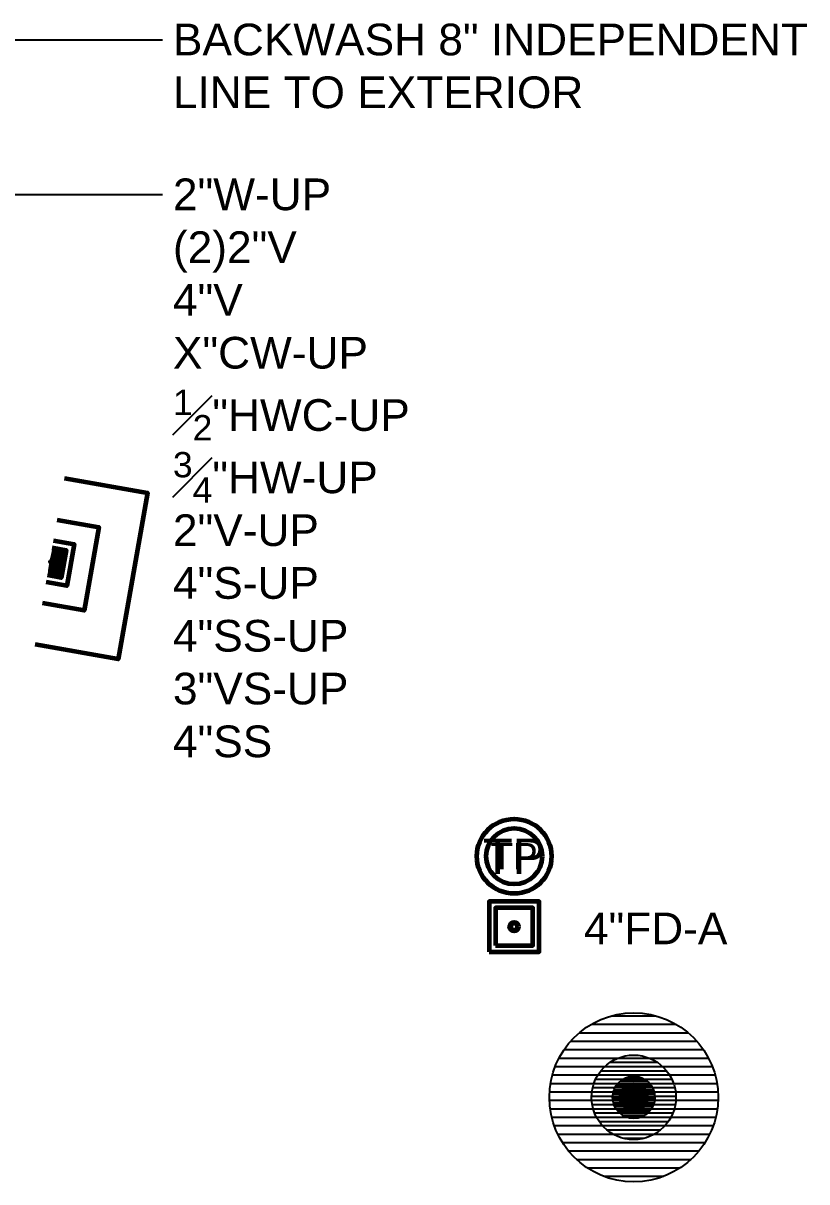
# Model space of a CAD drawing. Extents: x -3637 to 1666, y -2593 to 1817.
# Drawn here: x -2535.6 to -2312.8, y -1832.8 to -1503.5 of the extents above; entities that cross this region are included whole.
import ezdxf
from ezdxf.enums import TextEntityAlignment as Align

# ---------------------------------------------------------------- set-up
doc = ezdxf.new("R2010")
doc.units = 0
doc.header["$LTSCALE"] = 36
doc.header["$MEASUREMENT"] = 0
for name, color, linetype in [('G-ANNO-TEXT', 70, 'Continuous'), ('P-NDCW-N', 4, 'Continuous'), ('P-NDCW-N @ 1 (1)', 4, 'Continuous'), ('P-NDCW-N @ 1 (2)', 4, 'Continuous'), ('P-NDCW-N @ 12', 4, 'Continuous'), ('P-NDCW-N @ 128', 4, 'Continuous'), ('P-NDCW-N @ 16', 4, 'Continuous'), ('P-NDCW-N @ 192', 4, 'Continuous'), ('P-NDCW-N @ 2', 4, 'Continuous'), ('P-NDCW-N @ 24', 4, 'Continuous'), ('P-NDCW-N @ 384', 4, 'Continuous'), ('P-NDCW-N @ 4', 4, 'Continuous'), ('P-NDCW-N @ 48', 4, 'Continuous'), ('P-NDCW-N @ 64', 4, 'Continuous'), ('P-NDCW-N @ 768', 4, 'Continuous'), ('P-NDCW-N @ 8', 4, 'Continuous'), ('P-NDCW-N @ 96', 4, 'Continuous')]:
    doc.layers.add(name, color=color, linetype=linetype)
for name, color, linetype, lineweight in [('P-CW-N', 4, 'Continuous', 60), ('P-CW-N @ 1 (1)', 4, 'Continuous', 60), ('P-CW-N @ 1 (2)', 4, 'Continuous', 60), ('P-CW-N @ 12', 4, 'Continuous', 60), ('P-CW-N @ 128', 4, 'Continuous', 60), ('P-CW-N @ 16', 4, 'Continuous', 60), ('P-CW-N @ 192', 4, 'Continuous', 60), ('P-CW-N @ 2', 4, 'Continuous', 60), ('P-CW-N @ 24', 4, 'Continuous', 60), ('P-CW-N @ 384', 4, 'Continuous', 60), ('P-CW-N @ 4', 4, 'Continuous', 60), ('P-CW-N @ 48', 4, 'Continuous', 60), ('P-CW-N @ 64', 4, 'Continuous', 60), ('P-CW-N @ 768', 4, 'Continuous', 60), ('P-CW-N @ 8', 4, 'Continuous', 60), ('P-CW-N @ 96', 4, 'Continuous', 60), ('P-SAN-N', 6, 'Continuous', 60), ('P-SAN-N @ 128', 6, 'Continuous', 60), ('P-SAN-N @ 96', 6, 'Continuous', 60)]:
    doc.layers.add(name, color=color, linetype=linetype, lineweight=lineweight)
doc.styles.add('Arial', font='arial.ttf')

# ---------------------------------------------------------------- blocks, each defined once
blk = doc.blocks.new('*U17')
at = {"linetype": 'Continuous'}
blk.add_lwpolyline([(-0.0556, -0.0556), (0.0556, -0.0556), (0.0556, 0.0556), (-0.0556, 0.0556)], close=True, dxfattribs=at)
at = {"color": 7, "linetype": 'Continuous'}
blk.add_circle((0, 0), 0.01, dxfattribs=at)
blk = doc.blocks.new('*U720')
at = {"layer": 'P-SAN-N @ 128', "xscale": 128, "yscale": 128, "zscale": 128}
blk.add_blockref('*U17', (-2396, -1760.26), dxfattribs=at)
at = {"layer": 'P-SAN-N @ 96', "xscale": 96, "yscale": 96, "zscale": 96}
blk.add_blockref('*U17', (-2396, -1760.26), dxfattribs=at)
blk = doc.blocks.new('*U26')
at = {"linetype": 'Continuous'}
blk.add_circle((0, 0), 0.0829, dxfattribs=at)
at = {"layer": 'G-ANNO-TEXT', "linetype": 'Continuous', "style": 'Arial'}
blk.add_text('TP', height=0.07812, dxfattribs=at).set_placement((0, 0), align=Align.MIDDLE)
blk = doc.blocks.new('*U722')
at = {"layer": 'P-SAN-N @ 128', "xscale": 128, "yscale": 128, "zscale": 128}
blk.add_blockref('*U26', (-2396, -1740.26), dxfattribs=at)
at = {"layer": 'P-SAN-N @ 96', "xscale": 96, "yscale": 96, "zscale": 96}
blk.add_blockref('*U26', (-2396, -1740.26), dxfattribs=at)
blk = doc.blocks.new('*U45')
blk.add_lwpolyline([(0, -0.03125), (-0.03125, -0.03125), (-0.03125, 0.03125), (0, 0.03125)])
blk = doc.blocks.new('*U814')
at = {"layer": 'P-CW-N @ 1 (1)', "rotation": 169.9920201985591}
blk.add_blockref('*U45', (-2528, -1656.49), dxfattribs=at)
at = {"layer": 'P-CW-N @ 1 (2)', "rotation": 169.9920201985591}
blk.add_blockref('*U45', (-2528, -1656.49), dxfattribs=at)
at = {"layer": 'P-CW-N @ 12', "xscale": 12, "yscale": 12, "zscale": 12, "rotation": 169.9920201985591}
blk.add_blockref('*U45', (-2528, -1656.49), dxfattribs=at)
at = {"layer": 'P-CW-N @ 128', "xscale": 128, "yscale": 128, "zscale": 128, "rotation": 169.9920201985591}
blk.add_blockref('*U45', (-2528, -1656.49), dxfattribs=at)
at = {"layer": 'P-CW-N @ 16', "xscale": 16, "yscale": 16, "zscale": 16, "rotation": 169.9920201985591}
blk.add_blockref('*U45', (-2528, -1656.49), dxfattribs=at)
at = {"layer": 'P-CW-N @ 192', "xscale": 192, "yscale": 192, "zscale": 192, "rotation": 169.9920201985591}
blk.add_blockref('*U45', (-2528, -1656.49), dxfattribs=at)
at = {"layer": 'P-CW-N @ 2', "xscale": 2, "yscale": 2, "zscale": 2, "rotation": 169.9920201985591}
blk.add_blockref('*U45', (-2528, -1656.49), dxfattribs=at)
at = {"layer": 'P-CW-N @ 24', "xscale": 24, "yscale": 24, "zscale": 24, "rotation": 169.9920201985591}
blk.add_blockref('*U45', (-2528, -1656.49), dxfattribs=at)
at = {"layer": 'P-CW-N @ 384', "xscale": 384, "yscale": 384, "zscale": 384, "rotation": 169.9920201985591}
blk.add_blockref('*U45', (-2528, -1656.49), dxfattribs=at)
at = {"layer": 'P-CW-N @ 4', "xscale": 4, "yscale": 4, "zscale": 4, "rotation": 169.9920201985591}
blk.add_blockref('*U45', (-2528, -1656.49), dxfattribs=at)
at = {"layer": 'P-CW-N @ 48', "xscale": 48, "yscale": 48, "zscale": 48, "rotation": 169.9920201985591}
blk.add_blockref('*U45', (-2528, -1656.49), dxfattribs=at)
at = {"layer": 'P-CW-N @ 64', "xscale": 64, "yscale": 64, "zscale": 64, "rotation": 169.9920201985591}
blk.add_blockref('*U45', (-2528, -1656.49), dxfattribs=at)
at = {"layer": 'P-CW-N @ 768', "xscale": 768, "yscale": 768, "zscale": 768, "rotation": 169.9920201985591}
blk.add_blockref('*U45', (-2528, -1656.49), dxfattribs=at)
at = {"layer": 'P-CW-N @ 8', "xscale": 8, "yscale": 8, "zscale": 8, "rotation": 169.9920201985591}
blk.add_blockref('*U45', (-2528, -1656.49), dxfattribs=at)
at = {"layer": 'P-CW-N @ 96', "xscale": 96, "yscale": 96, "zscale": 96, "rotation": 169.9920201985591}
blk.add_blockref('*U45', (-2528, -1656.49), dxfattribs=at)
blk = doc.blocks.new('*U25')
h = blk.add_hatch()
h.set_pattern_fill('ANSI31', color=256, scale=0.025, angle=135)
edge = h.paths.add_edge_path()
edge.add_arc((0, 0), 0.03125, 0, 360)
blk.add_circle((0, 0), 0.03125)
blk = doc.blocks.new('*U844')
at = {"layer": 'P-NDCW-N @ 1 (1)'}
blk.add_blockref('*U25', (-2362, -1808.76), dxfattribs=at)
at = {"layer": 'P-NDCW-N @ 1 (2)'}
blk.add_blockref('*U25', (-2362, -1808.76), dxfattribs=at)
at = {"layer": 'P-NDCW-N @ 12', "xscale": 12, "yscale": 12, "zscale": 12}
blk.add_blockref('*U25', (-2362, -1808.76), dxfattribs=at)
at = {"layer": 'P-NDCW-N @ 128', "xscale": 128, "yscale": 128, "zscale": 128}
blk.add_blockref('*U25', (-2362, -1808.76), dxfattribs=at)
at = {"layer": 'P-NDCW-N @ 16', "xscale": 16, "yscale": 16, "zscale": 16}
blk.add_blockref('*U25', (-2362, -1808.76), dxfattribs=at)
at = {"layer": 'P-NDCW-N @ 192', "xscale": 192, "yscale": 192, "zscale": 192}
blk.add_blockref('*U25', (-2362, -1808.76), dxfattribs=at)
at = {"layer": 'P-NDCW-N @ 2', "xscale": 2, "yscale": 2, "zscale": 2}
blk.add_blockref('*U25', (-2362, -1808.76), dxfattribs=at)
at = {"layer": 'P-NDCW-N @ 24', "xscale": 24, "yscale": 24, "zscale": 24}
blk.add_blockref('*U25', (-2362, -1808.76), dxfattribs=at)
at = {"layer": 'P-NDCW-N @ 384', "xscale": 384, "yscale": 384, "zscale": 384}
blk.add_blockref('*U25', (-2362, -1808.76), dxfattribs=at)
at = {"layer": 'P-NDCW-N @ 4', "xscale": 4, "yscale": 4, "zscale": 4}
blk.add_blockref('*U25', (-2362, -1808.76), dxfattribs=at)
at = {"layer": 'P-NDCW-N @ 48', "xscale": 48, "yscale": 48, "zscale": 48}
blk.add_blockref('*U25', (-2362, -1808.76), dxfattribs=at)
at = {"layer": 'P-NDCW-N @ 64', "xscale": 64, "yscale": 64, "zscale": 64}
blk.add_blockref('*U25', (-2362, -1808.76), dxfattribs=at)
at = {"layer": 'P-NDCW-N @ 768', "xscale": 768, "yscale": 768, "zscale": 768}
blk.add_blockref('*U25', (-2362, -1808.76), dxfattribs=at)
at = {"layer": 'P-NDCW-N @ 8', "xscale": 8, "yscale": 8, "zscale": 8}
blk.add_blockref('*U25', (-2362, -1808.76), dxfattribs=at)
at = {"layer": 'P-NDCW-N @ 96', "xscale": 96, "yscale": 96, "zscale": 96}
blk.add_blockref('*U25', (-2362, -1808.76), dxfattribs=at)

msp = doc.modelspace()

# ---------------------------------------------------------------- linework, layer by layer
at = {"layer": 'G-ANNO-TEXT'}
for points in [[(-2828.54, -1614.86), (-2744, -1508.26), (-2496, -1508.26)], [(-2727.51, -1571.77), (-2708, -1552.26), (-2496, -1552.26)]]:
    msp.add_lwpolyline(points, dxfattribs=at)

# ---------------------------------------------------------------- block references
at = {"layer": 'P-CW-N'}
msp.add_blockref('*U814', (0, 0), dxfattribs=at)
at = {"layer": 'P-NDCW-N'}
msp.add_blockref('*U844', (0, 0), dxfattribs=at)
at = {"layer": 'P-SAN-N'}
for name in ['*U722', '*U720']:
    msp.add_blockref(name, (0, 0), dxfattribs=at)

# ---------------------------------------------------------------- texts
at = {"layer": 'G-ANNO-TEXT', "style": 'Arial'}
msp.add_text('4"FD-A', height=9, dxfattribs=at).set_placement((-2376.16, -1765.26))
at = {"layer": 'G-ANNO-TEXT', "insert": (-2493, -1503.68), "char_height": 9, "width": 181.056, "attachment_point": 1, "style": 'Arial'}
msp.add_mtext('BACKWASH 8" INDEPENDENT LINE TO EXTERIOR', dxfattribs=at)
at = {"layer": 'G-ANNO-TEXT', "insert": (-2493, -1547.68), "char_height": 9, "attachment_point": 1, "style": 'Arial'}
msp.add_mtext('\\A1;2"W-UP\\P(2)2"V\\P4"V\\PX"CW-UP\\P{\\H0.8x;\\S1#2;\\H1.25x;"HWC-UP\\P\\H0.8x;\\S3#4;\\H1.25x;"HW-UP\\P2"V-UP\\P4"S-UP\\P4"SS-UP\\P3"VS-UP\\P4"SS}', dxfattribs=at)

doc.saveas('drawing.dxf')
